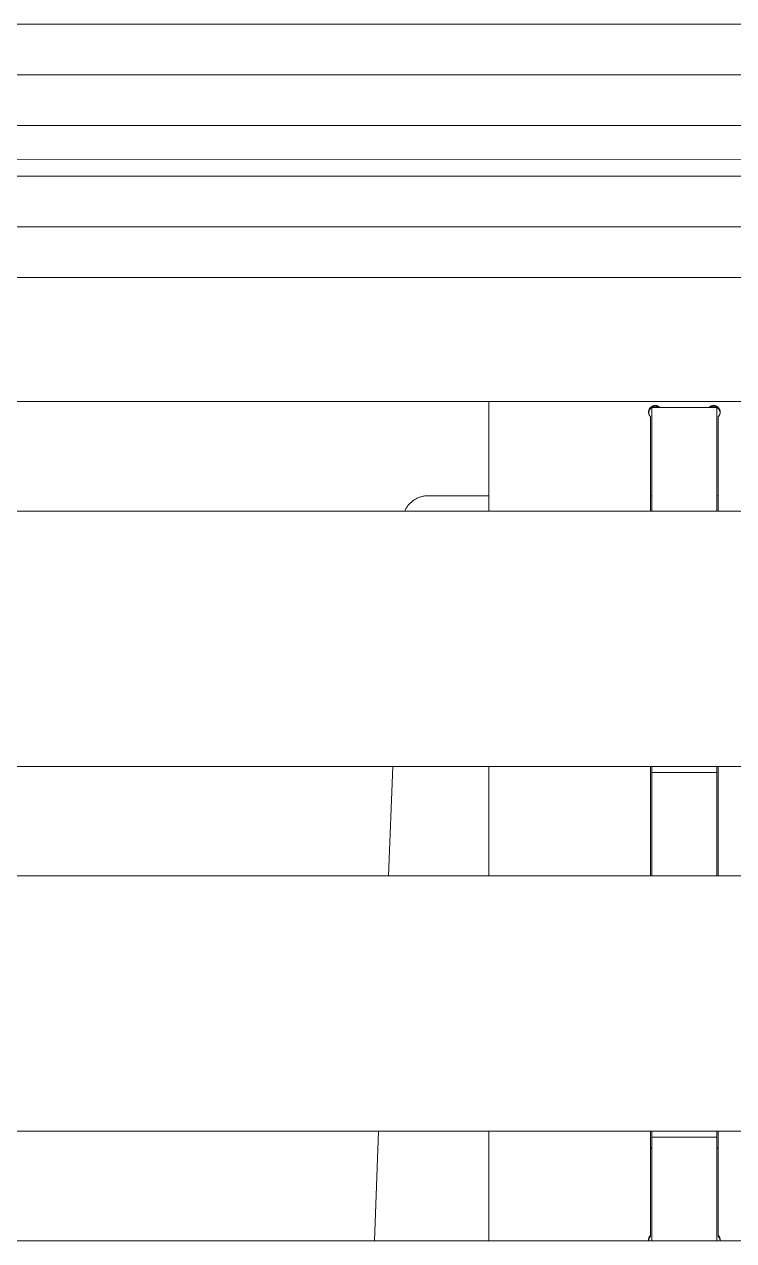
# Model space of a CAD drawing. Header units: inches. Extents: x -6 to 177, y -6 to 113.
# Drawn here: x 18.73 to 23.01, y 13 to 20.34 of the extents above; entities that cross this region are included whole.
import ezdxf

# ---------------------------------------------------------------- set-up
doc = ezdxf.new("R2010")
doc.units = ezdxf.units.IN
doc.layers.add('ZANO_R', color=7, linetype='Continuous', lineweight=0)

msp = doc.modelspace()

# ---------------------------------------------------------------- linework, layer by layer
at = {"layer": 'ZANO_R'}
for p, q in [((24.68529, 20.34319), (13.11297, 20.34319)), ((24.68529, 20.03728), (13.11297, 20.03728)), ((24.68529, 19.73138), (13.11297, 19.73138)), ((24.88215, 19.52987), (1.34378, 19.52244)), ((24.68529, 19.42548), (13.11297, 19.42548)), ((24.68529, 19.11958), (13.11297, 19.11958)), ((24.68529, 18.81368), (13.11297, 18.81368)), ((24.68529, 18.06489), (13.11297, 18.06489)), ((21.53538, 17.40369), (21.53538, 18.06489)), ((22.50039, 18.00355), (22.50034, 18.00218)), ((22.50034, 18.00218), (22.50034, 18.0008)), ((22.50034, 18.0008), (22.50039, 17.99943)), ((22.50049, 18.00492), (22.50039, 18.00355)), ((22.50039, 17.99943), (22.50048, 17.99806)), ((22.5006, 17.99948), (22.50046, 17.99815)), ((22.50048, 17.99806), (22.50063, 17.99669)), ((22.50063, 18.00629), (22.50049, 18.00492)), ((22.50078, 18.00081), (22.5006, 17.99948)), ((22.50082, 18.00765), (22.50063, 18.00629)), ((22.50063, 17.99669), (22.50082, 17.99533)), ((22.501, 18.00213), (22.50078, 18.00081)), ((22.50106, 18.009), (22.50082, 18.00765)), ((22.50128, 18.00345), (22.501, 18.00213)), ((22.50135, 18.01034), (22.50106, 18.009)), ((22.50159, 18.00475), (22.50128, 18.00345)), ((22.50168, 18.01168), (22.50135, 18.01034)), ((22.50195, 18.00604), (22.50159, 18.00475)), ((22.50206, 18.013), (22.50168, 18.01168)), ((22.50236, 18.00732), (22.50195, 18.00604)), ((22.50249, 18.0143), (22.50206, 18.013)), ((22.50281, 18.00858), (22.50236, 18.00732)), ((22.50296, 18.01559), (22.50249, 18.0143)), ((22.5033, 18.00983), (22.50281, 18.00858)), ((22.50347, 18.01687), (22.50296, 18.01559)), ((22.50383, 18.01106), (22.5033, 18.00983)), ((22.50403, 18.01812), (22.50347, 18.01687)), ((22.5044, 18.01227), (22.50383, 18.01106)), ((22.50463, 18.01936), (22.50403, 18.01812)), ((22.50502, 18.01347), (22.5044, 18.01227)), ((22.50528, 18.02057), (22.50463, 18.01936)), ((22.50568, 18.01463), (22.50502, 18.01347)), ((22.50597, 18.02176), (22.50528, 18.02057)), ((22.50637, 18.01578), (22.50568, 18.01463)), ((22.50669, 18.02292), (22.50597, 18.02176)), ((22.50711, 18.0169), (22.50637, 18.01578)), ((22.50746, 18.02406), (22.50669, 18.02292)), ((22.50788, 18.018), (22.50711, 18.0169)), ((22.50827, 18.02517), (22.50746, 18.02406)), ((22.50869, 18.01907), (22.50788, 18.018)), ((22.50912, 18.02625), (22.50827, 18.02517)), ((22.50953, 18.02011), (22.50869, 18.01907)), ((22.51, 18.02731), (22.50912, 18.02625)), ((22.51041, 18.02112), (22.50953, 18.02011)), ((22.51092, 18.02833), (22.51, 18.02731)), ((22.51133, 18.02211), (22.51041, 18.02112)), ((22.51188, 18.02931), (22.51092, 18.02833)), ((22.51227, 18.02306), (22.51133, 18.02211)), ((22.51286, 18.03027), (22.51188, 18.02931)), ((22.51325, 18.02397), (22.51227, 18.02306)), ((22.51389, 18.03119), (22.51286, 18.03027)), ((22.51426, 18.02486), (22.51325, 18.02397)), ((22.51494, 18.03207), (22.51389, 18.03119)), ((22.5153, 18.0257), (22.51426, 18.02486)), ((22.51602, 18.03291), (22.51494, 18.03207)), ((22.51637, 18.02652), (22.5153, 18.0257)), ((22.51713, 18.03372), (22.51602, 18.03291)), ((22.51746, 18.02729), (22.51637, 18.02652)), ((22.51827, 18.03449), (22.51713, 18.03372)), ((22.51858, 18.02803), (22.51746, 18.02729)), ((22.51944, 18.03522), (22.51827, 18.03449)), ((22.51973, 18.02873), (22.51858, 18.02803)), ((22.52063, 18.0359), (22.51944, 18.03522)), ((22.51973, 18.02879), (22.51973, 18.02881)), ((22.51973, 18.02881), (22.51973, 18.02881)), ((22.51973, 18.02881), (22.51973, 18.02881)), ((22.51973, 18.02881), (22.51973, 18.02878)), ((22.51973, 18.02881), (22.91346, 18.02881)), ((22.51973, 18.02878), (22.51973, 18.02853)), ((22.51973, 18.02853), (22.51973, 18.02728)), ((22.51973, 18.02728), (22.51973, 18.02151)), ((22.51973, 18.02151), (22.51973, 17.99663)), ((22.51973, 17.99663), (22.51973, 17.91568)), ((22.52104, 18.02947), (22.51987, 18.02881)), ((22.52184, 18.03655), (22.52063, 18.0359)), ((22.52223, 18.03008), (22.52104, 18.02947)), ((22.52308, 18.03715), (22.52184, 18.03655)), ((22.52344, 18.03065), (22.52223, 18.03008)), ((22.52433, 18.03771), (22.52308, 18.03715)), ((22.52467, 18.03119), (22.52344, 18.03065)), ((22.5256, 18.03822), (22.52433, 18.03771)), ((22.52592, 18.03168), (22.52467, 18.03119)), ((22.5269, 18.03869), (22.5256, 18.03822)), ((22.52718, 18.03212), (22.52592, 18.03168)), ((22.5282, 18.03911), (22.5269, 18.03869)), ((22.52846, 18.03253), (22.52718, 18.03212)), ((22.52952, 18.03949), (22.5282, 18.03911)), ((22.52975, 18.03289), (22.52846, 18.03253)), ((22.53086, 18.03982), (22.52952, 18.03949)), ((22.53105, 18.0332), (22.52975, 18.03289)), ((22.5322, 18.04011), (22.53086, 18.03982)), ((22.53236, 18.03347), (22.53105, 18.0332)), ((22.53355, 18.04035), (22.5322, 18.04011)), ((22.53368, 18.0337), (22.53236, 18.03347)), ((22.53491, 18.04054), (22.53355, 18.04035)), ((22.53501, 18.03388), (22.53368, 18.0337)), ((22.53628, 18.04068), (22.53491, 18.04054)), ((22.53635, 18.03402), (22.53501, 18.03388)), ((22.53765, 18.04078), (22.53628, 18.04068)), ((22.53768, 18.03411), (22.53635, 18.03402)), ((22.53902, 18.04082), (22.53765, 18.04078)), ((22.53902, 18.03416), (22.53768, 18.03411)), ((22.5404, 18.04082), (22.53902, 18.04082)), ((22.54036, 18.03416), (22.53902, 18.03416)), ((22.5417, 18.03411), (22.54036, 18.03416)), ((22.54177, 18.04077), (22.5404, 18.04082)), ((22.54304, 18.03402), (22.5417, 18.03411)), ((22.54314, 18.04068), (22.54177, 18.04077)), ((22.54437, 18.03388), (22.54304, 18.03402)), ((22.54451, 18.04053), (22.54314, 18.04068)), ((22.5457, 18.0337), (22.54437, 18.03388)), ((22.54587, 18.04034), (22.54451, 18.04053)), ((22.54702, 18.03347), (22.5457, 18.0337)), ((22.54722, 18.0401), (22.54587, 18.04034)), ((22.54833, 18.0332), (22.54702, 18.03347)), ((22.54856, 18.03982), (22.54722, 18.0401)), ((22.54963, 18.03289), (22.54833, 18.0332)), ((22.5499, 18.03948), (22.54856, 18.03982)), ((22.55092, 18.03253), (22.54963, 18.03289)), ((22.55122, 18.0391), (22.5499, 18.03948)), ((22.5522, 18.03212), (22.55092, 18.03253)), ((22.55252, 18.03868), (22.55122, 18.0391)), ((22.55347, 18.03168), (22.5522, 18.03212)), ((22.55381, 18.03821), (22.55252, 18.03868)), ((22.55471, 18.03119), (22.55347, 18.03168)), ((22.55509, 18.03769), (22.55381, 18.03821)), ((22.55594, 18.03065), (22.55471, 18.03119)), ((22.55634, 18.03713), (22.55509, 18.03769)), ((22.55715, 18.03008), (22.55594, 18.03065)), ((22.55757, 18.03653), (22.55634, 18.03713)), ((22.55835, 18.02947), (22.55715, 18.03008)), ((22.55879, 18.03589), (22.55757, 18.03653)), ((22.55951, 18.02881), (22.55835, 18.02947)), ((22.55998, 18.0352), (22.55879, 18.03589)), ((22.56114, 18.03447), (22.55998, 18.0352)), ((22.56228, 18.0337), (22.56114, 18.03447)), ((22.56339, 18.03289), (22.56228, 18.0337)), ((22.56447, 18.03205), (22.56339, 18.03289)), ((22.56553, 18.03116), (22.56447, 18.03205)), ((22.56655, 18.03024), (22.56553, 18.03116)), ((22.56753, 18.02929), (22.56655, 18.03024)), ((22.86566, 18.02929), (22.56753, 18.02929)), ((22.56753, 18.02929), (22.56753, 18.02881)), ((22.86664, 18.03024), (22.86566, 18.02929)), ((22.86566, 18.02881), (22.86566, 18.02929)), ((22.86766, 18.03116), (22.86664, 18.03024)), ((22.86872, 18.03205), (22.86766, 18.03116)), ((22.8698, 18.03289), (22.86872, 18.03205)), ((22.87091, 18.0337), (22.8698, 18.03289)), ((22.87205, 18.03447), (22.87091, 18.0337)), ((22.87321, 18.0352), (22.87205, 18.03447)), ((22.8744, 18.03589), (22.87321, 18.0352)), ((22.87484, 18.02947), (22.87367, 18.02881)), ((22.87561, 18.03653), (22.8744, 18.03589)), ((22.87603, 18.03008), (22.87484, 18.02947)), ((22.87685, 18.03713), (22.87561, 18.03653)), ((22.87725, 18.03065), (22.87603, 18.03008)), ((22.8781, 18.03769), (22.87685, 18.03713)), ((22.87848, 18.03119), (22.87725, 18.03065)), ((22.87938, 18.03821), (22.8781, 18.03769)), ((22.87972, 18.03168), (22.87848, 18.03119)), ((22.88067, 18.03868), (22.87938, 18.03821)), ((22.88099, 18.03212), (22.87972, 18.03168)), ((22.88197, 18.0391), (22.88067, 18.03868)), ((22.88226, 18.03253), (22.88099, 18.03212)), ((22.88329, 18.03948), (22.88197, 18.0391)), ((22.88355, 18.03289), (22.88226, 18.03253)), ((22.88463, 18.03982), (22.88329, 18.03948)), ((22.88486, 18.0332), (22.88355, 18.03289)), ((22.88597, 18.0401), (22.88463, 18.03982)), ((22.88617, 18.03347), (22.88486, 18.0332)), ((22.88732, 18.04034), (22.88597, 18.0401)), ((22.88749, 18.0337), (22.88617, 18.03347)), ((22.88868, 18.04053), (22.88732, 18.04034)), ((22.88882, 18.03388), (22.88749, 18.0337)), ((22.89005, 18.04068), (22.88868, 18.04053)), ((22.89015, 18.03402), (22.88882, 18.03388)), ((22.89142, 18.04077), (22.89005, 18.04068)), ((22.89149, 18.03411), (22.89015, 18.03402)), ((22.89279, 18.04082), (22.89142, 18.04077)), ((22.89283, 18.03416), (22.89149, 18.03411)), ((22.89417, 18.04082), (22.89279, 18.04082)), ((22.89417, 18.03416), (22.89283, 18.03416)), ((22.89554, 18.04078), (22.89417, 18.04082)), ((22.89551, 18.03411), (22.89417, 18.03416)), ((22.89684, 18.03402), (22.89551, 18.03411)), ((22.89691, 18.04068), (22.89554, 18.04078)), ((22.89818, 18.03388), (22.89684, 18.03402)), ((22.89828, 18.04054), (22.89691, 18.04068)), ((22.8995, 18.0337), (22.89818, 18.03388)), ((22.89964, 18.04035), (22.89828, 18.04054)), ((22.90082, 18.03347), (22.8995, 18.0337)), ((22.90099, 18.04011), (22.89964, 18.04035)), ((22.90214, 18.0332), (22.90082, 18.03347)), ((22.90233, 18.03982), (22.90099, 18.04011)), ((22.90344, 18.03289), (22.90214, 18.0332)), ((22.90367, 18.03949), (22.90233, 18.03982)), ((22.90473, 18.03253), (22.90344, 18.03289)), ((22.90499, 18.03911), (22.90367, 18.03949)), ((22.90601, 18.03212), (22.90473, 18.03253)), ((22.90629, 18.03869), (22.90499, 18.03911)), ((22.90727, 18.03168), (22.90601, 18.03212)), ((22.90758, 18.03822), (22.90629, 18.03869)), ((22.90852, 18.03119), (22.90727, 18.03168)), ((22.90886, 18.03771), (22.90758, 18.03822)), ((22.90975, 18.03065), (22.90852, 18.03119)), ((22.91011, 18.03715), (22.90886, 18.03771)), ((22.91096, 18.03008), (22.90975, 18.03065)), ((22.91135, 18.03655), (22.91011, 18.03715)), ((22.91215, 18.02947), (22.91096, 18.03008)), ((22.91256, 18.0359), (22.91135, 18.03655)), ((22.91332, 18.02881), (22.91215, 18.02947)), ((22.91375, 18.03522), (22.91256, 18.0359)), ((22.91346, 18.02879), (22.91346, 18.02881)), ((22.91346, 18.02881), (22.91346, 18.02881)), ((22.91346, 18.02881), (22.91346, 18.02881)), ((22.91346, 18.02881), (22.91346, 18.02878)), ((22.91346, 18.02878), (22.91346, 18.02853)), ((22.91461, 18.02803), (22.91346, 18.02873)), ((22.91346, 18.02853), (22.91346, 18.02728)), ((22.91346, 18.02728), (22.91346, 18.02151)), ((22.91346, 18.02151), (22.91346, 17.99663)), ((22.91346, 17.99663), (22.91346, 17.91568)), ((22.91492, 18.03449), (22.91375, 18.03522)), ((22.91573, 18.02729), (22.91461, 18.02803)), ((22.91606, 18.03372), (22.91492, 18.03449)), ((22.91682, 18.02652), (22.91573, 18.02729)), ((22.91717, 18.03291), (22.91606, 18.03372)), ((22.91789, 18.0257), (22.91682, 18.02652)), ((22.91825, 18.03207), (22.91717, 18.03291)), ((22.91893, 18.02486), (22.91789, 18.0257)), ((22.9193, 18.03119), (22.91825, 18.03207)), ((22.91994, 18.02397), (22.91893, 18.02486)), ((22.92032, 18.03027), (22.9193, 18.03119)), ((22.92092, 18.02306), (22.91994, 18.02397)), ((22.92131, 18.02931), (22.92032, 18.03027)), ((22.92186, 18.02211), (22.92092, 18.02306)), ((22.92227, 18.02833), (22.92131, 18.02931)), ((22.92278, 18.02112), (22.92186, 18.02211)), ((22.92319, 18.02731), (22.92227, 18.02833)), ((22.92366, 18.02011), (22.92278, 18.02112)), ((22.92407, 18.02625), (22.92319, 18.02731)), ((22.9245, 18.01907), (22.92366, 18.02011)), ((22.92492, 18.02517), (22.92407, 18.02625)), ((22.92531, 18.018), (22.9245, 18.01907)), ((22.92573, 18.02406), (22.92492, 18.02517)), ((22.92608, 18.0169), (22.92531, 18.018)), ((22.92649, 18.02292), (22.92573, 18.02406)), ((22.92682, 18.01578), (22.92608, 18.0169)), ((22.92722, 18.02176), (22.92649, 18.02292)), ((22.92751, 18.01463), (22.92682, 18.01578)), ((22.92791, 18.02057), (22.92722, 18.02176)), ((22.92817, 18.01347), (22.92751, 18.01463)), ((22.92856, 18.01936), (22.92791, 18.02057)), ((22.92878, 18.01227), (22.92817, 18.01347)), ((22.92916, 18.01812), (22.92856, 18.01936)), ((22.92936, 18.01106), (22.92878, 18.01227)), ((22.92972, 18.01687), (22.92916, 18.01812)), ((22.92989, 18.00983), (22.92936, 18.01106)), ((22.93023, 18.01559), (22.92972, 18.01687)), ((22.93038, 18.00858), (22.92989, 18.00983)), ((22.9307, 18.0143), (22.93023, 18.01559)), ((22.93083, 18.00732), (22.93038, 18.00858)), ((22.93113, 18.013), (22.9307, 18.0143)), ((22.93124, 18.00604), (22.93083, 18.00732)), ((22.93151, 18.01168), (22.93113, 18.013)), ((22.9316, 18.00475), (22.93124, 18.00604)), ((22.93184, 18.01034), (22.93151, 18.01168)), ((22.93191, 18.00345), (22.9316, 18.00475)), ((22.93213, 18.009), (22.93184, 18.01034)), ((22.93218, 18.00213), (22.93191, 18.00345)), ((22.93237, 18.00765), (22.93213, 18.009)), ((22.93241, 18.00081), (22.93218, 18.00213)), ((22.93256, 18.00629), (22.93237, 18.00765)), ((22.93237, 17.99533), (22.93256, 17.99669)), ((22.93259, 17.99948), (22.93241, 18.00081)), ((22.9327, 18.00492), (22.93256, 18.00629)), ((22.93256, 17.99669), (22.9327, 17.99806)), ((22.93273, 17.99815), (22.93259, 17.99948)), ((22.9328, 18.00355), (22.9327, 18.00492)), ((22.9327, 17.99806), (22.9328, 17.99943)), ((22.93285, 18.00218), (22.9328, 18.00355)), ((22.9328, 17.99943), (22.93285, 18.0008)), ((22.93285, 18.0008), (22.93285, 18.00218)), ((22.50082, 17.99533), (22.50106, 17.99398)), ((22.50106, 17.99398), (22.50134, 17.99264)), ((22.50134, 17.99264), (22.50167, 17.9913)), ((22.50167, 17.9913), (22.50205, 17.98998)), ((22.50205, 17.98998), (22.50247, 17.98868)), ((22.50247, 17.98868), (22.50294, 17.98739)), ((22.50294, 17.98739), (22.50346, 17.98611)), ((22.50346, 17.98611), (22.50402, 17.98486)), ((22.50402, 17.98486), (22.50462, 17.98362)), ((22.50462, 17.98362), (22.50526, 17.98241)), ((22.50526, 17.98241), (22.50595, 17.98122)), ((22.50595, 17.98122), (22.50668, 17.98005)), ((22.50668, 17.98005), (22.50744, 17.97891)), ((22.50744, 17.97891), (22.50825, 17.9778)), ((22.50825, 17.9778), (22.5091, 17.97672)), ((22.5091, 17.97672), (22.50998, 17.97567)), ((22.50998, 17.97567), (22.5109, 17.97464)), ((22.5109, 17.97464), (22.51185, 17.97366)), ((22.51185, 17.97366), (22.51185, 17.40369)), ((22.92134, 17.97366), (22.92229, 17.97464)), ((22.92134, 17.40369), (22.92134, 17.97366)), ((22.92229, 17.97464), (22.92321, 17.97567)), ((22.92321, 17.97567), (22.92409, 17.97672)), ((22.92409, 17.97672), (22.92494, 17.9778)), ((22.92494, 17.9778), (22.92575, 17.97891)), ((22.92575, 17.97891), (22.92651, 17.98005)), ((22.92651, 17.98005), (22.92724, 17.98122)), ((22.92724, 17.98122), (22.92793, 17.98241)), ((22.92793, 17.98241), (22.92857, 17.98362)), ((22.92857, 17.98362), (22.92917, 17.98486)), ((22.92917, 17.98486), (22.92973, 17.98611)), ((22.92973, 17.98611), (22.93025, 17.98739)), ((22.93025, 17.98739), (22.93071, 17.98868)), ((22.93071, 17.98868), (22.93114, 17.98998)), ((22.93114, 17.98998), (22.93152, 17.9913)), ((22.93152, 17.9913), (22.93185, 17.99264)), ((22.93185, 17.99264), (22.93213, 17.99398)), ((22.93213, 17.99398), (22.93237, 17.99533)), ((22.51973, 17.91568), (22.51973, 17.52229)), ((22.91346, 17.91568), (22.91346, 17.52229)), ((21.10614, 17.48321), (21.10117, 17.4809)), ((21.1112, 17.48535), (21.10614, 17.48321)), ((21.11632, 17.48732), (21.1112, 17.48535)), ((21.12151, 17.4891), (21.11632, 17.48732)), ((21.12675, 17.4907), (21.12151, 17.4891)), ((21.13205, 17.49212), (21.12675, 17.4907)), ((21.1374, 17.49335), (21.13205, 17.49212)), ((21.14278, 17.49439), (21.1374, 17.49335)), ((21.1482, 17.49525), (21.14278, 17.49439)), ((21.15365, 17.49591), (21.1482, 17.49525)), ((21.15911, 17.49639), (21.15365, 17.49591)), ((21.16459, 17.49668), (21.15911, 17.49639)), ((21.17007, 17.49677), (21.16459, 17.49668)), ((21.53538, 17.49677), (21.17007, 17.49677)), ((22.51973, 17.49677), (22.51185, 17.49677)), ((22.51973, 17.52229), (22.51973, 17.5173)), ((22.51973, 17.5173), (22.51973, 17.40369)), ((22.91346, 17.5173), (22.91346, 17.52229)), ((22.91346, 17.5173), (22.91346, 17.40369)), ((22.92134, 17.49677), (22.91346, 17.49677)), ((21.03119, 17.41354), (21.02868, 17.40866)), ((21.03386, 17.41833), (21.03119, 17.41354)), ((21.03669, 17.42303), (21.03386, 17.41833)), ((21.03969, 17.42762), (21.03669, 17.42303)), ((21.04285, 17.43211), (21.03969, 17.42762)), ((21.04616, 17.43648), (21.04285, 17.43211)), ((21.04962, 17.44074), (21.04616, 17.43648)), ((21.05322, 17.44487), (21.04962, 17.44074)), ((21.05697, 17.44888), (21.05322, 17.44487)), ((21.06086, 17.45275), (21.05697, 17.44888)), ((21.06487, 17.45649), (21.06086, 17.45275)), ((21.06902, 17.46008), (21.06487, 17.45649)), ((21.07329, 17.46352), (21.06902, 17.46008)), ((21.07767, 17.46682), (21.07329, 17.46352)), ((21.08217, 17.46996), (21.07767, 17.46682)), ((21.08677, 17.47294), (21.08217, 17.46996)), ((21.09148, 17.47576), (21.08677, 17.47294)), ((21.09628, 17.47842), (21.09148, 17.47576)), ((21.10117, 17.4809), (21.09628, 17.47842)), ((13.11297, 17.40369), (24.68529, 17.40369)), ((21.02868, 17.40866), (21.02635, 17.40369)), ((24.68529, 15.86192), (13.11297, 15.86192)), ((20.95487, 15.86192), (20.9291, 15.20073)), ((21.53538, 15.20073), (21.53538, 15.86192)), ((22.51185, 15.86192), (22.51185, 15.20073)), ((22.51973, 15.86192), (22.51973, 15.82582)), ((22.51973, 15.82582), (22.51973, 15.82584)), ((22.51973, 15.82584), (22.51973, 15.82584)), ((22.51973, 15.82584), (22.51973, 15.82584)), ((22.51973, 15.82584), (22.51973, 15.82581)), ((22.51973, 15.82584), (22.91346, 15.82584)), ((22.51973, 15.82581), (22.51973, 15.82556)), ((22.51973, 15.82556), (22.51973, 15.82431)), ((22.51973, 15.82431), (22.51973, 15.81855)), ((22.51973, 15.81855), (22.51973, 15.79366)), ((22.51973, 15.79366), (22.51973, 15.71271)), ((22.91346, 15.86192), (22.91346, 15.82582)), ((22.91346, 15.82582), (22.91346, 15.82584)), ((22.91346, 15.82584), (22.91346, 15.82584)), ((22.91346, 15.82584), (22.91346, 15.82584)), ((22.91346, 15.82584), (22.91346, 15.82581)), ((22.91346, 15.82581), (22.91346, 15.82556)), ((22.91346, 15.82556), (22.91346, 15.82431)), ((22.91346, 15.82431), (22.91346, 15.81855)), ((22.91346, 15.81855), (22.91346, 15.79366)), ((22.91346, 15.79366), (22.91346, 15.71271)), ((22.92134, 15.20073), (22.92134, 15.86192)), ((22.51973, 15.71271), (22.51973, 15.31932)), ((22.91346, 15.71271), (22.91346, 15.31932)), ((22.51973, 15.31932), (22.51973, 15.31434)), ((22.51973, 15.31434), (22.51973, 15.20073)), ((22.91346, 15.31434), (22.91346, 15.31932)), ((22.91346, 15.31434), (22.91346, 15.20073)), ((13.11297, 15.20073), (24.68529, 15.20073)), ((24.68529, 13.65895), (13.11297, 13.65895)), ((20.86899, 13.65895), (20.84322, 12.99776)), ((21.53538, 12.99776), (21.53538, 13.65895)), ((22.51185, 13.65895), (22.51185, 13.0299)), ((22.51973, 13.65895), (22.51973, 13.62285)), ((22.51973, 13.62287), (22.51973, 13.62288)), ((22.51973, 13.62288), (22.51973, 13.62288)), ((22.51973, 13.62288), (22.51973, 13.62284)), ((22.51973, 13.62288), (22.91346, 13.62288)), ((22.51973, 13.62285), (22.51973, 13.62287)), ((22.51973, 13.62284), (22.51973, 13.62259)), ((22.51973, 13.62259), (22.51973, 13.62134)), ((22.51973, 13.62134), (22.51973, 13.61558)), ((22.51973, 13.61558), (22.51973, 13.59069)), ((22.51973, 13.59069), (22.51973, 13.50974)), ((22.91346, 13.65895), (22.91346, 13.62285)), ((22.91346, 13.62287), (22.91346, 13.62288)), ((22.91346, 13.62288), (22.91346, 13.62288)), ((22.91346, 13.62288), (22.91346, 13.62284)), ((22.91346, 13.62285), (22.91346, 13.62287)), ((22.91346, 13.62284), (22.91346, 13.62259)), ((22.91346, 13.62259), (22.91346, 13.62134)), ((22.91346, 13.62134), (22.91346, 13.61558)), ((22.91346, 13.61558), (22.91346, 13.59069)), ((22.91346, 13.59069), (22.91346, 13.50974)), ((22.92134, 13.0299), (22.92134, 13.65895)), ((22.51275, 13.55852), (22.51185, 13.55939)), ((22.51367, 13.55768), (22.51275, 13.55852)), ((22.51462, 13.55687), (22.51367, 13.55768)), ((22.51559, 13.55609), (22.51462, 13.55687)), ((22.51659, 13.55535), (22.51559, 13.55609)), ((22.51762, 13.55463), (22.51659, 13.55535)), ((22.51866, 13.55395), (22.51762, 13.55463)), ((22.51973, 13.5533), (22.51866, 13.55395)), ((22.91453, 13.55395), (22.91346, 13.5533)), ((22.91557, 13.55463), (22.91453, 13.55395)), ((22.9166, 13.55535), (22.91557, 13.55463)), ((22.91759, 13.55609), (22.9166, 13.55535)), ((22.91857, 13.55687), (22.91759, 13.55609)), ((22.91952, 13.55768), (22.91857, 13.55687)), ((22.92044, 13.55852), (22.91952, 13.55768)), ((22.92134, 13.55939), (22.92044, 13.55852)), ((22.51973, 13.50974), (22.51973, 13.11636)), ((22.91346, 13.50974), (22.91346, 13.11636)), ((22.51973, 13.11636), (22.51973, 13.11137)), ((22.51973, 13.11137), (22.51973, 12.99776)), ((22.91346, 13.11137), (22.91346, 13.11636)), ((22.91346, 13.11137), (22.91346, 12.99776)), ((22.50033, 13.00317), (22.50032, 13.00182)), ((22.50032, 13.00182), (22.50035, 13.00046)), ((22.50039, 13.00453), (22.50033, 13.00317)), ((22.5005, 13.00588), (22.50039, 13.00453)), ((22.50066, 13.00722), (22.5005, 13.00588)), ((22.50086, 13.00856), (22.50066, 13.00722)), ((22.50099, 13.00266), (22.50077, 13.00137)), ((22.5011, 13.00989), (22.50086, 13.00856)), ((22.50125, 13.00395), (22.50099, 13.00266)), ((22.50139, 13.01122), (22.5011, 13.00989)), ((22.50156, 13.00522), (22.50125, 13.00395)), ((22.50173, 13.01253), (22.50139, 13.01122)), ((22.50191, 13.00649), (22.50156, 13.00522)), ((22.50211, 13.01383), (22.50173, 13.01253)), ((22.5023, 13.00774), (22.50191, 13.00649)), ((22.50254, 13.01512), (22.50211, 13.01383)), ((22.50273, 13.00898), (22.5023, 13.00774)), ((22.50301, 13.01639), (22.50254, 13.01512)), ((22.5032, 13.01021), (22.50273, 13.00898)), ((22.50353, 13.01764), (22.50301, 13.01639)), ((22.50371, 13.01141), (22.5032, 13.01021)), ((22.50409, 13.01888), (22.50353, 13.01764)), ((22.50427, 13.01261), (22.50371, 13.01141)), ((22.50469, 13.02009), (22.50409, 13.01888)), ((22.50486, 13.01378), (22.50427, 13.01261)), ((22.50533, 13.02128), (22.50469, 13.02009)), ((22.50549, 13.01493), (22.50486, 13.01378)), ((22.50601, 13.02246), (22.50533, 13.02128)), ((22.50616, 13.01606), (22.50549, 13.01493)), ((22.50673, 13.0236), (22.50601, 13.02246)), ((22.50687, 13.01716), (22.50616, 13.01606)), ((22.50749, 13.02472), (22.50673, 13.0236)), ((22.50761, 13.01824), (22.50687, 13.01716)), ((22.50829, 13.02582), (22.50749, 13.02472)), ((22.50839, 13.0193), (22.50761, 13.01824)), ((22.50913, 13.02688), (22.50829, 13.02582)), ((22.50921, 13.02033), (22.50839, 13.0193)), ((22.51, 13.02792), (22.50913, 13.02688)), ((22.51006, 13.02133), (22.50921, 13.02033)), ((22.51091, 13.02893), (22.51, 13.02792)), ((22.51094, 13.02231), (22.51006, 13.02133)), ((22.51185, 13.0299), (22.51091, 13.02893)), ((22.51185, 13.02325), (22.51094, 13.02231)), ((22.51185, 13.0299), (22.51185, 13.02325)), ((22.92134, 13.02325), (22.92134, 13.0299)), ((22.92134, 13.0299), (22.92228, 13.02893)), ((22.92225, 13.02231), (22.92134, 13.02325)), ((22.92313, 13.02133), (22.92225, 13.02231)), ((22.92228, 13.02893), (22.92319, 13.02792)), ((22.92398, 13.02033), (22.92313, 13.02133)), ((22.92319, 13.02792), (22.92406, 13.02688)), ((22.9248, 13.0193), (22.92398, 13.02033)), ((22.92406, 13.02688), (22.9249, 13.02582)), ((22.92557, 13.01824), (22.9248, 13.0193)), ((22.9249, 13.02582), (22.9257, 13.02472)), ((22.92632, 13.01716), (22.92557, 13.01824)), ((22.9257, 13.02472), (22.92646, 13.0236)), ((22.92703, 13.01606), (22.92632, 13.01716)), ((22.92646, 13.0236), (22.92718, 13.02246)), ((22.9277, 13.01493), (22.92703, 13.01606)), ((22.92718, 13.02246), (22.92786, 13.02128)), ((22.92833, 13.01378), (22.9277, 13.01493)), ((22.92786, 13.02128), (22.9285, 13.02009)), ((22.92892, 13.01261), (22.92833, 13.01378)), ((22.9285, 13.02009), (22.9291, 13.01888)), ((22.92947, 13.01141), (22.92892, 13.01261)), ((22.9291, 13.01888), (22.92966, 13.01764)), ((22.92999, 13.01021), (22.92947, 13.01141)), ((22.92966, 13.01764), (22.93018, 13.01639)), ((22.93046, 13.00898), (22.92999, 13.01021)), ((22.93018, 13.01639), (22.93065, 13.01512)), ((22.93089, 13.00774), (22.93046, 13.00898)), ((22.93065, 13.01512), (22.93107, 13.01383)), ((22.93128, 13.00649), (22.93089, 13.00774)), ((22.93107, 13.01383), (22.93146, 13.01253)), ((22.93163, 13.00522), (22.93128, 13.00649)), ((22.93146, 13.01253), (22.93179, 13.01122)), ((22.93194, 13.00395), (22.93163, 13.00522)), ((22.93179, 13.01122), (22.93209, 13.00989)), ((22.9322, 13.00266), (22.93194, 13.00395)), ((22.93209, 13.00989), (22.93233, 13.00856)), ((22.93242, 13.00137), (22.9322, 13.00266)), ((22.93233, 13.00856), (22.93253, 13.00722)), ((22.93253, 13.00722), (22.93269, 13.00588)), ((22.93269, 13.00588), (22.93279, 13.00453)), ((22.93279, 13.00453), (22.93286, 13.00317)), ((22.93287, 13.00182), (22.93284, 13.00046)), ((22.93286, 13.00317), (22.93287, 13.00182)), ((13.11297, 12.99776), (24.68529, 12.99776)), ((22.50035, 13.00046), (22.50043, 12.99911)), ((22.50043, 12.99911), (22.50056, 12.99776)), ((22.50059, 13.00006), (22.50046, 12.99876)), ((22.50077, 13.00137), (22.50059, 13.00006)), ((22.9326, 13.00006), (22.93242, 13.00137)), ((22.93273, 12.99876), (22.9326, 13.00006)), ((22.93276, 12.99911), (22.93263, 12.99776)), ((22.93284, 13.00046), (22.93276, 12.99911))]:
    msp.add_line(p, q, dxfattribs=at)

doc.saveas('drawing.dxf')
